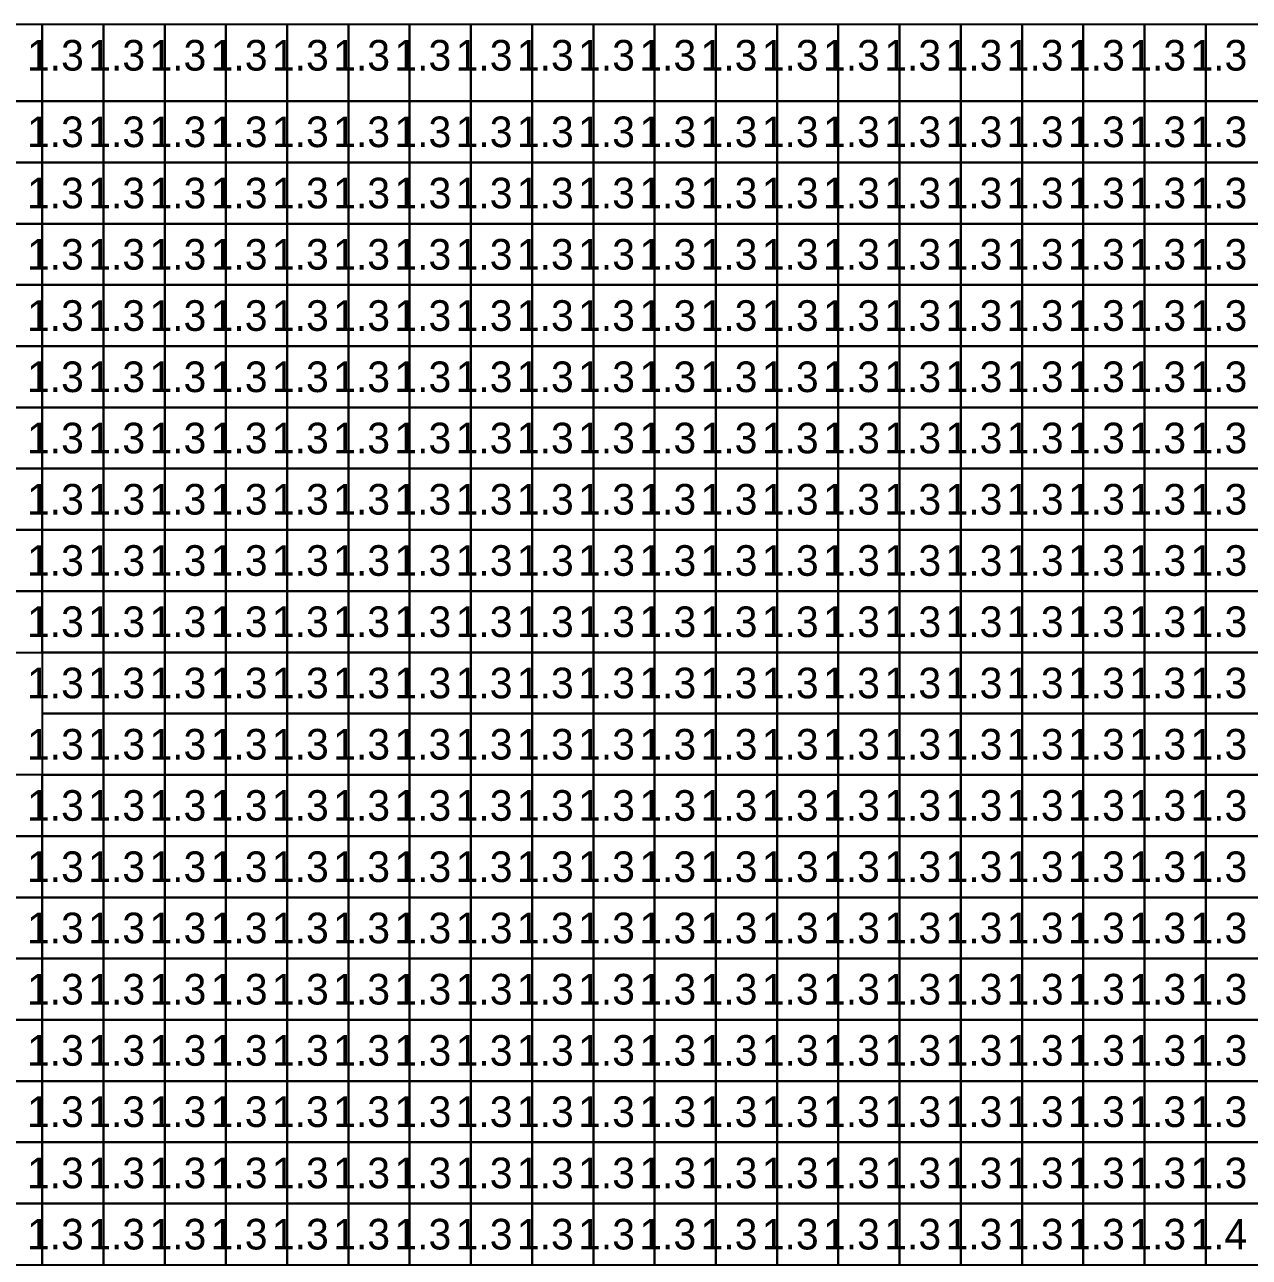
# Model space of a CAD drawing. Header units: metres. Extents: x -0.2 to 36.1, y -0.2 to 14.2.
# Drawn here: x 6.093 to 10.093, y 10.224 to 14.25 of the extents above; entities that cross this region are included whole.
import ezdxf

# ---------------------------------------------------------------- set-up
doc = ezdxf.new("R2010")
doc.units = ezdxf.units.M

msp = doc.modelspace()

# ---------------------------------------------------------------- linework, layer by layer
for points in [[(5.95, 14), (6.15, 14), (6.15, 14.25), (5.95, 14.25)], [(6.15, 14), (6.35, 14), (6.35, 14.25), (6.15, 14.25)], [(6.35, 14), (6.55, 14), (6.55, 14.25), (6.35, 14.25)], [(6.55, 14), (6.75, 14), (6.75, 14.25), (6.55, 14.25)], [(6.75, 14), (6.95, 14), (6.95, 14.25), (6.75, 14.25)], [(6.95, 14), (7.15, 14), (7.15, 14.25), (6.95, 14.25)], [(7.15, 14), (7.35, 14), (7.35, 14.25), (7.15, 14.25)], [(7.35, 14), (7.55, 14), (7.55, 14.25), (7.35, 14.25)], [(7.55, 14), (7.75, 14), (7.75, 14.25), (7.55, 14.25)], [(7.75, 14), (7.95, 14), (7.95, 14.25), (7.75, 14.25)], [(7.95, 14), (8.15, 14), (8.15, 14.25), (7.95, 14.25)], [(8.15, 14), (8.35, 14), (8.35, 14.25), (8.15, 14.25)], [(8.35, 14), (8.55, 14), (8.55, 14.25), (8.35, 14.25)], [(8.55, 14), (8.75, 14), (8.75, 14.25), (8.55, 14.25)], [(8.75, 14), (8.95, 14), (8.95, 14.25), (8.75, 14.25)], [(8.95, 14), (9.15, 14), (9.15, 14.25), (8.95, 14.25)], [(9.15, 14), (9.35, 14), (9.35, 14.25), (9.15, 14.25)], [(9.35, 14), (9.55, 14), (9.55, 14.25), (9.35, 14.25)], [(9.55, 14), (9.75, 14), (9.75, 14.25), (9.55, 14.25)], [(9.75, 14), (9.95, 14), (9.95, 14.25), (9.75, 14.25)], [(9.95, 14), (10.15, 14), (10.15, 14.25), (9.95, 14.25)], [(5.95, 13.8), (6.15, 13.8), (6.15, 14), (5.95, 14)], [(6.15, 13.8), (6.35, 13.8), (6.35, 14), (6.15, 14)], [(6.35, 13.8), (6.55, 13.8), (6.55, 14), (6.35, 14)], [(6.55, 13.8), (6.75, 13.8), (6.75, 14), (6.55, 14)], [(6.75, 13.8), (6.95, 13.8), (6.95, 14), (6.75, 14)], [(6.95, 13.8), (7.15, 13.8), (7.15, 14), (6.95, 14)], [(7.15, 13.8), (7.35, 13.8), (7.35, 14), (7.15, 14)], [(7.35, 13.8), (7.55, 13.8), (7.55, 14), (7.35, 14)], [(7.55, 13.8), (7.75, 13.8), (7.75, 14), (7.55, 14)], [(7.75, 13.8), (7.95, 13.8), (7.95, 14), (7.75, 14)], [(7.95, 13.8), (8.15, 13.8), (8.15, 14), (7.95, 14)], [(8.15, 13.8), (8.35, 13.8), (8.35, 14), (8.15, 14)], [(8.35, 13.8), (8.55, 13.8), (8.55, 14), (8.35, 14)], [(8.55, 13.8), (8.75, 13.8), (8.75, 14), (8.55, 14)], [(8.75, 13.8), (8.95, 13.8), (8.95, 14), (8.75, 14)], [(8.95, 13.8), (9.15, 13.8), (9.15, 14), (8.95, 14)], [(9.15, 13.8), (9.35, 13.8), (9.35, 14), (9.15, 14)], [(9.35, 13.8), (9.55, 13.8), (9.55, 14), (9.35, 14)], [(9.55, 13.8), (9.75, 13.8), (9.75, 14), (9.55, 14)], [(9.75, 13.8), (9.95, 13.8), (9.95, 14), (9.75, 14)], [(9.95, 13.8), (10.15, 13.8), (10.15, 14), (9.95, 14)], [(5.95, 13.6), (6.15, 13.6), (6.15, 13.8), (5.95, 13.8)], [(6.15, 13.6), (6.35, 13.6), (6.35, 13.8), (6.15, 13.8)], [(6.35, 13.6), (6.55, 13.6), (6.55, 13.8), (6.35, 13.8)], [(6.55, 13.6), (6.75, 13.6), (6.75, 13.8), (6.55, 13.8)], [(6.75, 13.6), (6.95, 13.6), (6.95, 13.8), (6.75, 13.8)], [(6.95, 13.6), (7.15, 13.6), (7.15, 13.8), (6.95, 13.8)], [(7.15, 13.6), (7.35, 13.6), (7.35, 13.8), (7.15, 13.8)], [(7.35, 13.6), (7.55, 13.6), (7.55, 13.8), (7.35, 13.8)], [(7.55, 13.6), (7.75, 13.6), (7.75, 13.8), (7.55, 13.8)], [(7.75, 13.6), (7.95, 13.6), (7.95, 13.8), (7.75, 13.8)], [(7.95, 13.6), (8.15, 13.6), (8.15, 13.8), (7.95, 13.8)], [(8.15, 13.6), (8.35, 13.6), (8.35, 13.8), (8.15, 13.8)], [(8.35, 13.6), (8.55, 13.6), (8.55, 13.8), (8.35, 13.8)], [(8.55, 13.6), (8.75, 13.6), (8.75, 13.8), (8.55, 13.8)], [(8.75, 13.6), (8.95, 13.6), (8.95, 13.8), (8.75, 13.8)], [(8.95, 13.6), (9.15, 13.6), (9.15, 13.8), (8.95, 13.8)], [(9.15, 13.6), (9.35, 13.6), (9.35, 13.8), (9.15, 13.8)], [(9.35, 13.6), (9.55, 13.6), (9.55, 13.8), (9.35, 13.8)], [(9.55, 13.6), (9.75, 13.6), (9.75, 13.8), (9.55, 13.8)], [(9.75, 13.6), (9.95, 13.6), (9.95, 13.8), (9.75, 13.8)], [(9.95, 13.6), (10.15, 13.6), (10.15, 13.8), (9.95, 13.8)], [(5.95, 13.4), (6.15, 13.4), (6.15, 13.6), (5.95, 13.6)], [(6.15, 13.4), (6.35, 13.4), (6.35, 13.6), (6.15, 13.6)], [(6.35, 13.4), (6.55, 13.4), (6.55, 13.6), (6.35, 13.6)], [(6.55, 13.4), (6.75, 13.4), (6.75, 13.6), (6.55, 13.6)], [(6.75, 13.4), (6.95, 13.4), (6.95, 13.6), (6.75, 13.6)], [(6.95, 13.4), (7.15, 13.4), (7.15, 13.6), (6.95, 13.6)], [(7.15, 13.4), (7.35, 13.4), (7.35, 13.6), (7.15, 13.6)], [(7.35, 13.4), (7.55, 13.4), (7.55, 13.6), (7.35, 13.6)], [(7.55, 13.4), (7.75, 13.4), (7.75, 13.6), (7.55, 13.6)], [(7.75, 13.4), (7.95, 13.4), (7.95, 13.6), (7.75, 13.6)], [(7.95, 13.4), (8.15, 13.4), (8.15, 13.6), (7.95, 13.6)], [(8.15, 13.4), (8.35, 13.4), (8.35, 13.6), (8.15, 13.6)], [(8.35, 13.4), (8.55, 13.4), (8.55, 13.6), (8.35, 13.6)], [(8.55, 13.4), (8.75, 13.4), (8.75, 13.6), (8.55, 13.6)], [(8.75, 13.4), (8.95, 13.4), (8.95, 13.6), (8.75, 13.6)], [(8.95, 13.4), (9.15, 13.4), (9.15, 13.6), (8.95, 13.6)], [(9.15, 13.4), (9.35, 13.4), (9.35, 13.6), (9.15, 13.6)], [(9.35, 13.4), (9.55, 13.4), (9.55, 13.6), (9.35, 13.6)], [(9.55, 13.4), (9.75, 13.4), (9.75, 13.6), (9.55, 13.6)], [(9.75, 13.4), (9.95, 13.4), (9.95, 13.6), (9.75, 13.6)], [(9.95, 13.4), (10.15, 13.4), (10.15, 13.6), (9.95, 13.6)], [(5.95, 13.2), (6.15, 13.2), (6.15, 13.4), (5.95, 13.4)], [(6.15, 13.2), (6.35, 13.2), (6.35, 13.4), (6.15, 13.4)], [(6.35, 13.2), (6.55, 13.2), (6.55, 13.4), (6.35, 13.4)], [(6.55, 13.2), (6.75, 13.2), (6.75, 13.4), (6.55, 13.4)], [(6.75, 13.2), (6.95, 13.2), (6.95, 13.4), (6.75, 13.4)], [(6.95, 13.2), (7.15, 13.2), (7.15, 13.4), (6.95, 13.4)], [(7.15, 13.2), (7.35, 13.2), (7.35, 13.4), (7.15, 13.4)], [(7.35, 13.2), (7.55, 13.2), (7.55, 13.4), (7.35, 13.4)], [(7.55, 13.2), (7.75, 13.2), (7.75, 13.4), (7.55, 13.4)], [(7.75, 13.2), (7.95, 13.2), (7.95, 13.4), (7.75, 13.4)], [(7.95, 13.2), (8.15, 13.2), (8.15, 13.4), (7.95, 13.4)], [(8.15, 13.2), (8.35, 13.2), (8.35, 13.4), (8.15, 13.4)], [(8.35, 13.2), (8.55, 13.2), (8.55, 13.4), (8.35, 13.4)], [(8.55, 13.2), (8.75, 13.2), (8.75, 13.4), (8.55, 13.4)], [(8.75, 13.2), (8.95, 13.2), (8.95, 13.4), (8.75, 13.4)], [(8.95, 13.2), (9.15, 13.2), (9.15, 13.4), (8.95, 13.4)], [(9.15, 13.2), (9.35, 13.2), (9.35, 13.4), (9.15, 13.4)], [(9.35, 13.2), (9.55, 13.2), (9.55, 13.4), (9.35, 13.4)], [(9.55, 13.2), (9.75, 13.2), (9.75, 13.4), (9.55, 13.4)], [(9.75, 13.2), (9.95, 13.2), (9.95, 13.4), (9.75, 13.4)], [(9.95, 13.2), (10.15, 13.2), (10.15, 13.4), (9.95, 13.4)], [(5.95, 13), (6.15, 13), (6.15, 13.2), (5.95, 13.2)], [(6.15, 13), (6.35, 13), (6.35, 13.2), (6.15, 13.2)], [(6.35, 13), (6.55, 13), (6.55, 13.2), (6.35, 13.2)], [(6.55, 13), (6.75, 13), (6.75, 13.2), (6.55, 13.2)], [(6.75, 13), (6.95, 13), (6.95, 13.2), (6.75, 13.2)], [(6.95, 13), (7.15, 13), (7.15, 13.2), (6.95, 13.2)], [(7.15, 13), (7.35, 13), (7.35, 13.2), (7.15, 13.2)], [(7.35, 13), (7.55, 13), (7.55, 13.2), (7.35, 13.2)], [(7.55, 13), (7.75, 13), (7.75, 13.2), (7.55, 13.2)], [(7.75, 13), (7.95, 13), (7.95, 13.2), (7.75, 13.2)], [(7.95, 13), (8.15, 13), (8.15, 13.2), (7.95, 13.2)], [(8.15, 13), (8.35, 13), (8.35, 13.2), (8.15, 13.2)], [(8.35, 13), (8.55, 13), (8.55, 13.2), (8.35, 13.2)], [(8.55, 13), (8.75, 13), (8.75, 13.2), (8.55, 13.2)], [(8.75, 13), (8.95, 13), (8.95, 13.2), (8.75, 13.2)], [(8.95, 13), (9.15, 13), (9.15, 13.2), (8.95, 13.2)], [(9.15, 13), (9.35, 13), (9.35, 13.2), (9.15, 13.2)], [(9.35, 13), (9.55, 13), (9.55, 13.2), (9.35, 13.2)], [(9.55, 13), (9.75, 13), (9.75, 13.2), (9.55, 13.2)], [(9.75, 13), (9.95, 13), (9.95, 13.2), (9.75, 13.2)], [(9.95, 13), (10.15, 13), (10.15, 13.2), (9.95, 13.2)], [(5.95, 12.8), (6.15, 12.8), (6.15, 13), (5.95, 13)], [(6.15, 12.8), (6.35, 12.8), (6.35, 13), (6.15, 13)], [(6.35, 12.8), (6.55, 12.8), (6.55, 13), (6.35, 13)], [(6.55, 12.8), (6.75, 12.8), (6.75, 13), (6.55, 13)], [(6.75, 12.8), (6.95, 12.8), (6.95, 13), (6.75, 13)], [(6.95, 12.8), (7.15, 12.8), (7.15, 13), (6.95, 13)], [(7.15, 12.8), (7.35, 12.8), (7.35, 13), (7.15, 13)], [(7.35, 12.8), (7.55, 12.8), (7.55, 13), (7.35, 13)], [(7.55, 12.8), (7.75, 12.8), (7.75, 13), (7.55, 13)], [(7.75, 12.8), (7.95, 12.8), (7.95, 13), (7.75, 13)], [(7.95, 12.8), (8.15, 12.8), (8.15, 13), (7.95, 13)], [(8.15, 12.8), (8.35, 12.8), (8.35, 13), (8.15, 13)], [(8.35, 12.8), (8.55, 12.8), (8.55, 13), (8.35, 13)], [(8.55, 12.8), (8.75, 12.8), (8.75, 13), (8.55, 13)], [(8.75, 12.8), (8.95, 12.8), (8.95, 13), (8.75, 13)], [(8.95, 12.8), (9.15, 12.8), (9.15, 13), (8.95, 13)], [(9.15, 12.8), (9.35, 12.8), (9.35, 13), (9.15, 13)], [(9.35, 12.8), (9.55, 12.8), (9.55, 13), (9.35, 13)], [(9.55, 12.8), (9.75, 12.8), (9.75, 13), (9.55, 13)], [(9.75, 12.8), (9.95, 12.8), (9.95, 13), (9.75, 13)], [(9.95, 12.8), (10.15, 12.8), (10.15, 13), (9.95, 13)], [(5.95, 12.6), (6.15, 12.6), (6.15, 12.8), (5.95, 12.8)], [(6.15, 12.6), (6.35, 12.6), (6.35, 12.8), (6.15, 12.8)], [(6.35, 12.6), (6.55, 12.6), (6.55, 12.8), (6.35, 12.8)], [(6.55, 12.6), (6.75, 12.6), (6.75, 12.8), (6.55, 12.8)], [(6.75, 12.6), (6.95, 12.6), (6.95, 12.8), (6.75, 12.8)], [(6.95, 12.6), (7.15, 12.6), (7.15, 12.8), (6.95, 12.8)], [(7.15, 12.6), (7.35, 12.6), (7.35, 12.8), (7.15, 12.8)], [(7.35, 12.6), (7.55, 12.6), (7.55, 12.8), (7.35, 12.8)], [(7.55, 12.6), (7.75, 12.6), (7.75, 12.8), (7.55, 12.8)], [(7.75, 12.6), (7.95, 12.6), (7.95, 12.8), (7.75, 12.8)], [(7.95, 12.6), (8.15, 12.6), (8.15, 12.8), (7.95, 12.8)], [(8.15, 12.6), (8.35, 12.6), (8.35, 12.8), (8.15, 12.8)], [(8.35, 12.6), (8.55, 12.6), (8.55, 12.8), (8.35, 12.8)], [(8.55, 12.6), (8.75, 12.6), (8.75, 12.8), (8.55, 12.8)], [(8.75, 12.6), (8.95, 12.6), (8.95, 12.8), (8.75, 12.8)], [(8.95, 12.6), (9.15, 12.6), (9.15, 12.8), (8.95, 12.8)], [(9.15, 12.6), (9.35, 12.6), (9.35, 12.8), (9.15, 12.8)], [(9.35, 12.6), (9.55, 12.6), (9.55, 12.8), (9.35, 12.8)], [(9.55, 12.6), (9.75, 12.6), (9.75, 12.8), (9.55, 12.8)], [(9.75, 12.6), (9.95, 12.6), (9.95, 12.8), (9.75, 12.8)], [(9.95, 12.6), (10.15, 12.6), (10.15, 12.8), (9.95, 12.8)], [(5.95, 12.4), (6.15, 12.4), (6.15, 12.6), (5.95, 12.6)], [(6.15, 12.4), (6.35, 12.4), (6.35, 12.6), (6.15, 12.6)], [(6.35, 12.4), (6.55, 12.4), (6.55, 12.6), (6.35, 12.6)], [(6.55, 12.4), (6.75, 12.4), (6.75, 12.6), (6.55, 12.6)], [(6.75, 12.4), (6.95, 12.4), (6.95, 12.6), (6.75, 12.6)], [(6.95, 12.4), (7.15, 12.4), (7.15, 12.6), (6.95, 12.6)], [(7.15, 12.4), (7.35, 12.4), (7.35, 12.6), (7.15, 12.6)], [(7.35, 12.4), (7.55, 12.4), (7.55, 12.6), (7.35, 12.6)], [(7.55, 12.4), (7.75, 12.4), (7.75, 12.6), (7.55, 12.6)], [(7.75, 12.4), (7.95, 12.4), (7.95, 12.6), (7.75, 12.6)], [(7.95, 12.4), (8.15, 12.4), (8.15, 12.6), (7.95, 12.6)], [(8.15, 12.4), (8.35, 12.4), (8.35, 12.6), (8.15, 12.6)], [(8.35, 12.4), (8.55, 12.4), (8.55, 12.6), (8.35, 12.6)], [(8.55, 12.4), (8.75, 12.4), (8.75, 12.6), (8.55, 12.6)], [(8.75, 12.4), (8.95, 12.4), (8.95, 12.6), (8.75, 12.6)], [(8.95, 12.4), (9.15, 12.4), (9.15, 12.6), (8.95, 12.6)], [(9.15, 12.4), (9.35, 12.4), (9.35, 12.6), (9.15, 12.6)], [(9.35, 12.4), (9.55, 12.4), (9.55, 12.6), (9.35, 12.6)], [(9.55, 12.4), (9.75, 12.4), (9.75, 12.6), (9.55, 12.6)], [(9.75, 12.4), (9.95, 12.4), (9.95, 12.6), (9.75, 12.6)], [(9.95, 12.4), (10.15, 12.4), (10.15, 12.6), (9.95, 12.6)], [(5.95, 12.2), (6.15, 12.2), (6.15, 12.4), (5.95, 12.4)], [(6.15, 12.2), (6.35, 12.2), (6.35, 12.4), (6.15, 12.4)], [(6.35, 12.2), (6.55, 12.2), (6.55, 12.4), (6.35, 12.4)], [(6.55, 12.2), (6.75, 12.2), (6.75, 12.4), (6.55, 12.4)], [(6.75, 12.2), (6.95, 12.2), (6.95, 12.4), (6.75, 12.4)], [(6.95, 12.2), (7.15, 12.2), (7.15, 12.4), (6.95, 12.4)], [(7.15, 12.2), (7.35, 12.2), (7.35, 12.4), (7.15, 12.4)], [(7.35, 12.2), (7.55, 12.2), (7.55, 12.4), (7.35, 12.4)], [(7.55, 12.2), (7.75, 12.2), (7.75, 12.4), (7.55, 12.4)], [(7.75, 12.2), (7.95, 12.2), (7.95, 12.4), (7.75, 12.4)], [(7.95, 12.2), (8.15, 12.2), (8.15, 12.4), (7.95, 12.4)], [(8.15, 12.2), (8.35, 12.2), (8.35, 12.4), (8.15, 12.4)], [(8.35, 12.2), (8.55, 12.2), (8.55, 12.4), (8.35, 12.4)], [(8.55, 12.2), (8.75, 12.2), (8.75, 12.4), (8.55, 12.4)], [(8.75, 12.2), (8.95, 12.2), (8.95, 12.4), (8.75, 12.4)], [(8.95, 12.2), (9.15, 12.2), (9.15, 12.4), (8.95, 12.4)], [(9.15, 12.2), (9.35, 12.2), (9.35, 12.4), (9.15, 12.4)], [(9.35, 12.2), (9.55, 12.2), (9.55, 12.4), (9.35, 12.4)], [(9.55, 12.2), (9.75, 12.2), (9.75, 12.4), (9.55, 12.4)], [(9.75, 12.2), (9.95, 12.2), (9.95, 12.4), (9.75, 12.4)], [(9.95, 12.2), (10.15, 12.2), (10.15, 12.4), (9.95, 12.4)], [(6.15, 12), (6.35, 12), (6.35, 12.2), (6.15, 12.2)], [(6.35, 12), (6.55, 12), (6.55, 12.2), (6.35, 12.2)], [(6.55, 12), (6.75, 12), (6.75, 12.2), (6.55, 12.2)], [(6.75, 12), (6.95, 12), (6.95, 12.2), (6.75, 12.2)], [(6.95, 12), (7.15, 12), (7.15, 12.2), (6.95, 12.2)], [(7.15, 12), (7.35, 12), (7.35, 12.2), (7.15, 12.2)], [(7.35, 12), (7.55, 12), (7.55, 12.2), (7.35, 12.2)], [(7.55, 12), (7.75, 12), (7.75, 12.2), (7.55, 12.2)], [(7.75, 12), (7.95, 12), (7.95, 12.2), (7.75, 12.2)], [(7.95, 12), (8.15, 12), (8.15, 12.2), (7.95, 12.2)], [(8.15, 12), (8.35, 12), (8.35, 12.2), (8.15, 12.2)], [(8.35, 12), (8.55, 12), (8.55, 12.2), (8.35, 12.2)], [(8.55, 12), (8.75, 12), (8.75, 12.2), (8.55, 12.2)], [(8.75, 12), (8.95, 12), (8.95, 12.2), (8.75, 12.2)], [(8.95, 12), (9.15, 12), (9.15, 12.2), (8.95, 12.2)], [(9.15, 12), (9.35, 12), (9.35, 12.2), (9.15, 12.2)], [(9.35, 12), (9.55, 12), (9.55, 12.2), (9.35, 12.2)], [(9.55, 12), (9.75, 12), (9.75, 12.2), (9.55, 12.2)], [(9.75, 12), (9.95, 12), (9.95, 12.2), (9.75, 12.2)], [(9.95, 12), (10.15, 12), (10.15, 12.2), (9.95, 12.2)], [(6.15, 11.8), (6.35, 11.8), (6.35, 12), (6.15, 12)], [(6.35, 11.8), (6.55, 11.8), (6.55, 12), (6.35, 12)], [(6.55, 11.8), (6.75, 11.8), (6.75, 12), (6.55, 12)], [(6.75, 11.8), (6.95, 11.8), (6.95, 12), (6.75, 12)], [(6.95, 11.8), (7.15, 11.8), (7.15, 12), (6.95, 12)], [(7.15, 11.8), (7.35, 11.8), (7.35, 12), (7.15, 12)], [(7.35, 11.8), (7.55, 11.8), (7.55, 12), (7.35, 12)], [(7.55, 11.8), (7.75, 11.8), (7.75, 12), (7.55, 12)], [(7.75, 11.8), (7.95, 11.8), (7.95, 12), (7.75, 12)], [(7.95, 11.8), (8.15, 11.8), (8.15, 12), (7.95, 12)], [(8.15, 11.8), (8.35, 11.8), (8.35, 12), (8.15, 12)], [(8.35, 11.8), (8.55, 11.8), (8.55, 12), (8.35, 12)], [(8.55, 11.8), (8.75, 11.8), (8.75, 12), (8.55, 12)], [(8.75, 11.8), (8.95, 11.8), (8.95, 12), (8.75, 12)], [(8.95, 11.8), (9.15, 11.8), (9.15, 12), (8.95, 12)], [(9.15, 11.8), (9.35, 11.8), (9.35, 12), (9.15, 12)], [(9.35, 11.8), (9.55, 11.8), (9.55, 12), (9.35, 12)], [(9.55, 11.8), (9.75, 11.8), (9.75, 12), (9.55, 12)], [(9.75, 11.8), (9.95, 11.8), (9.95, 12), (9.75, 12)], [(9.95, 11.8), (10.15, 11.8), (10.15, 12), (9.95, 12)], [(5.95, 11.6), (6.15, 11.6), (6.15, 11.8), (5.95, 11.8)], [(6.15, 11.6), (6.35, 11.6), (6.35, 11.8), (6.15, 11.8)], [(6.35, 11.6), (6.55, 11.6), (6.55, 11.8), (6.35, 11.8)], [(6.55, 11.6), (6.75, 11.6), (6.75, 11.8), (6.55, 11.8)], [(6.75, 11.6), (6.95, 11.6), (6.95, 11.8), (6.75, 11.8)], [(6.95, 11.6), (7.15, 11.6), (7.15, 11.8), (6.95, 11.8)], [(7.15, 11.6), (7.35, 11.6), (7.35, 11.8), (7.15, 11.8)], [(7.35, 11.6), (7.55, 11.6), (7.55, 11.8), (7.35, 11.8)], [(7.55, 11.6), (7.75, 11.6), (7.75, 11.8), (7.55, 11.8)], [(7.75, 11.6), (7.95, 11.6), (7.95, 11.8), (7.75, 11.8)], [(7.95, 11.6), (8.15, 11.6), (8.15, 11.8), (7.95, 11.8)], [(8.15, 11.6), (8.35, 11.6), (8.35, 11.8), (8.15, 11.8)], [(8.35, 11.6), (8.55, 11.6), (8.55, 11.8), (8.35, 11.8)], [(8.55, 11.6), (8.75, 11.6), (8.75, 11.8), (8.55, 11.8)], [(8.75, 11.6), (8.95, 11.6), (8.95, 11.8), (8.75, 11.8)], [(8.95, 11.6), (9.15, 11.6), (9.15, 11.8), (8.95, 11.8)], [(9.15, 11.6), (9.35, 11.6), (9.35, 11.8), (9.15, 11.8)], [(9.35, 11.6), (9.55, 11.6), (9.55, 11.8), (9.35, 11.8)], [(9.55, 11.6), (9.75, 11.6), (9.75, 11.8), (9.55, 11.8)], [(9.75, 11.6), (9.95, 11.6), (9.95, 11.8), (9.75, 11.8)], [(9.95, 11.6), (10.15, 11.6), (10.15, 11.8), (9.95, 11.8)], [(5.95, 11.4), (6.15, 11.4), (6.15, 11.6), (5.95, 11.6)], [(6.15, 11.4), (6.35, 11.4), (6.35, 11.6), (6.15, 11.6)], [(6.35, 11.4), (6.55, 11.4), (6.55, 11.6), (6.35, 11.6)], [(6.55, 11.4), (6.75, 11.4), (6.75, 11.6), (6.55, 11.6)], [(6.75, 11.4), (6.95, 11.4), (6.95, 11.6), (6.75, 11.6)], [(6.95, 11.4), (7.15, 11.4), (7.15, 11.6), (6.95, 11.6)], [(7.15, 11.4), (7.35, 11.4), (7.35, 11.6), (7.15, 11.6)], [(7.35, 11.4), (7.55, 11.4), (7.55, 11.6), (7.35, 11.6)], [(7.55, 11.4), (7.75, 11.4), (7.75, 11.6), (7.55, 11.6)], [(7.75, 11.4), (7.95, 11.4), (7.95, 11.6), (7.75, 11.6)], [(7.95, 11.4), (8.15, 11.4), (8.15, 11.6), (7.95, 11.6)], [(8.15, 11.4), (8.35, 11.4), (8.35, 11.6), (8.15, 11.6)], [(8.35, 11.4), (8.55, 11.4), (8.55, 11.6), (8.35, 11.6)], [(8.55, 11.4), (8.75, 11.4), (8.75, 11.6), (8.55, 11.6)], [(8.75, 11.4), (8.95, 11.4), (8.95, 11.6), (8.75, 11.6)], [(8.95, 11.4), (9.15, 11.4), (9.15, 11.6), (8.95, 11.6)], [(9.15, 11.4), (9.35, 11.4), (9.35, 11.6), (9.15, 11.6)], [(9.35, 11.4), (9.55, 11.4), (9.55, 11.6), (9.35, 11.6)], [(9.55, 11.4), (9.75, 11.4), (9.75, 11.6), (9.55, 11.6)], [(9.75, 11.4), (9.95, 11.4), (9.95, 11.6), (9.75, 11.6)], [(9.95, 11.4), (10.15, 11.4), (10.15, 11.6), (9.95, 11.6)], [(5.95, 11.2), (6.15, 11.2), (6.15, 11.4), (5.95, 11.4)], [(6.15, 11.2), (6.35, 11.2), (6.35, 11.4), (6.15, 11.4)], [(6.35, 11.2), (6.55, 11.2), (6.55, 11.4), (6.35, 11.4)], [(6.55, 11.2), (6.75, 11.2), (6.75, 11.4), (6.55, 11.4)], [(6.75, 11.2), (6.95, 11.2), (6.95, 11.4), (6.75, 11.4)], [(6.95, 11.2), (7.15, 11.2), (7.15, 11.4), (6.95, 11.4)], [(7.15, 11.2), (7.35, 11.2), (7.35, 11.4), (7.15, 11.4)], [(7.35, 11.2), (7.55, 11.2), (7.55, 11.4), (7.35, 11.4)], [(7.55, 11.2), (7.75, 11.2), (7.75, 11.4), (7.55, 11.4)], [(7.75, 11.2), (7.95, 11.2), (7.95, 11.4), (7.75, 11.4)], [(7.95, 11.2), (8.15, 11.2), (8.15, 11.4), (7.95, 11.4)], [(8.15, 11.2), (8.35, 11.2), (8.35, 11.4), (8.15, 11.4)], [(8.35, 11.2), (8.55, 11.2), (8.55, 11.4), (8.35, 11.4)], [(8.55, 11.2), (8.75, 11.2), (8.75, 11.4), (8.55, 11.4)], [(8.75, 11.2), (8.95, 11.2), (8.95, 11.4), (8.75, 11.4)], [(8.95, 11.2), (9.15, 11.2), (9.15, 11.4), (8.95, 11.4)], [(9.15, 11.2), (9.35, 11.2), (9.35, 11.4), (9.15, 11.4)], [(9.35, 11.2), (9.55, 11.2), (9.55, 11.4), (9.35, 11.4)], [(9.55, 11.2), (9.75, 11.2), (9.75, 11.4), (9.55, 11.4)], [(9.75, 11.2), (9.95, 11.2), (9.95, 11.4), (9.75, 11.4)], [(9.95, 11.2), (10.15, 11.2), (10.15, 11.4), (9.95, 11.4)], [(5.95, 11), (6.15, 11), (6.15, 11.2), (5.95, 11.2)], [(6.15, 11), (6.35, 11), (6.35, 11.2), (6.15, 11.2)], [(6.35, 11), (6.55, 11), (6.55, 11.2), (6.35, 11.2)], [(6.55, 11), (6.75, 11), (6.75, 11.2), (6.55, 11.2)], [(6.75, 11), (6.95, 11), (6.95, 11.2), (6.75, 11.2)], [(6.95, 11), (7.15, 11), (7.15, 11.2), (6.95, 11.2)], [(7.15, 11), (7.35, 11), (7.35, 11.2), (7.15, 11.2)], [(7.35, 11), (7.55, 11), (7.55, 11.2), (7.35, 11.2)], [(7.55, 11), (7.75, 11), (7.75, 11.2), (7.55, 11.2)], [(7.75, 11), (7.95, 11), (7.95, 11.2), (7.75, 11.2)], [(7.95, 11), (8.15, 11), (8.15, 11.2), (7.95, 11.2)], [(8.15, 11), (8.35, 11), (8.35, 11.2), (8.15, 11.2)], [(8.35, 11), (8.55, 11), (8.55, 11.2), (8.35, 11.2)], [(8.55, 11), (8.75, 11), (8.75, 11.2), (8.55, 11.2)], [(8.75, 11), (8.95, 11), (8.95, 11.2), (8.75, 11.2)], [(8.95, 11), (9.15, 11), (9.15, 11.2), (8.95, 11.2)], [(9.15, 11), (9.35, 11), (9.35, 11.2), (9.15, 11.2)], [(9.35, 11), (9.55, 11), (9.55, 11.2), (9.35, 11.2)], [(9.55, 11), (9.75, 11), (9.75, 11.2), (9.55, 11.2)], [(9.75, 11), (9.95, 11), (9.95, 11.2), (9.75, 11.2)], [(9.95, 11), (10.15, 11), (10.15, 11.2), (9.95, 11.2)], [(5.95, 10.8), (6.15, 10.8), (6.15, 11), (5.95, 11)], [(6.15, 10.8), (6.35, 10.8), (6.35, 11), (6.15, 11)], [(6.35, 10.8), (6.55, 10.8), (6.55, 11), (6.35, 11)], [(6.55, 10.8), (6.75, 10.8), (6.75, 11), (6.55, 11)], [(6.75, 10.8), (6.95, 10.8), (6.95, 11), (6.75, 11)], [(6.95, 10.8), (7.15, 10.8), (7.15, 11), (6.95, 11)], [(7.15, 10.8), (7.35, 10.8), (7.35, 11), (7.15, 11)], [(7.35, 10.8), (7.55, 10.8), (7.55, 11), (7.35, 11)], [(7.55, 10.8), (7.75, 10.8), (7.75, 11), (7.55, 11)], [(7.75, 10.8), (7.95, 10.8), (7.95, 11), (7.75, 11)], [(7.95, 10.8), (8.15, 10.8), (8.15, 11), (7.95, 11)], [(8.15, 10.8), (8.35, 10.8), (8.35, 11), (8.15, 11)], [(8.35, 10.8), (8.55, 10.8), (8.55, 11), (8.35, 11)], [(8.55, 10.8), (8.75, 10.8), (8.75, 11), (8.55, 11)], [(8.75, 10.8), (8.95, 10.8), (8.95, 11), (8.75, 11)], [(8.95, 10.8), (9.15, 10.8), (9.15, 11), (8.95, 11)], [(9.15, 10.8), (9.35, 10.8), (9.35, 11), (9.15, 11)], [(9.35, 10.8), (9.55, 10.8), (9.55, 11), (9.35, 11)], [(9.55, 10.8), (9.75, 10.8), (9.75, 11), (9.55, 11)], [(9.75, 10.8), (9.95, 10.8), (9.95, 11), (9.75, 11)], [(9.95, 10.8), (10.15, 10.8), (10.15, 11), (9.95, 11)], [(5.95, 10.6), (6.15, 10.6), (6.15, 10.8), (5.95, 10.8)], [(6.15, 10.6), (6.35, 10.6), (6.35, 10.8), (6.15, 10.8)], [(6.35, 10.6), (6.55, 10.6), (6.55, 10.8), (6.35, 10.8)], [(6.55, 10.6), (6.75, 10.6), (6.75, 10.8), (6.55, 10.8)], [(6.75, 10.6), (6.95, 10.6), (6.95, 10.8), (6.75, 10.8)], [(6.95, 10.6), (7.15, 10.6), (7.15, 10.8), (6.95, 10.8)], [(7.15, 10.6), (7.35, 10.6), (7.35, 10.8), (7.15, 10.8)], [(7.35, 10.6), (7.55, 10.6), (7.55, 10.8), (7.35, 10.8)], [(7.55, 10.6), (7.75, 10.6), (7.75, 10.8), (7.55, 10.8)], [(7.75, 10.6), (7.95, 10.6), (7.95, 10.8), (7.75, 10.8)], [(7.95, 10.6), (8.15, 10.6), (8.15, 10.8), (7.95, 10.8)], [(8.15, 10.6), (8.35, 10.6), (8.35, 10.8), (8.15, 10.8)], [(8.35, 10.6), (8.55, 10.6), (8.55, 10.8), (8.35, 10.8)], [(8.55, 10.6), (8.75, 10.6), (8.75, 10.8), (8.55, 10.8)], [(8.75, 10.6), (8.95, 10.6), (8.95, 10.8), (8.75, 10.8)], [(8.95, 10.6), (9.15, 10.6), (9.15, 10.8), (8.95, 10.8)], [(9.15, 10.6), (9.35, 10.6), (9.35, 10.8), (9.15, 10.8)], [(9.35, 10.6), (9.55, 10.6), (9.55, 10.8), (9.35, 10.8)], [(9.55, 10.6), (9.75, 10.6), (9.75, 10.8), (9.55, 10.8)], [(9.75, 10.6), (9.95, 10.6), (9.95, 10.8), (9.75, 10.8)], [(9.95, 10.6), (10.15, 10.6), (10.15, 10.8), (9.95, 10.8)], [(5.95, 10.4), (6.15, 10.4), (6.15, 10.6), (5.95, 10.6)], [(6.15, 10.4), (6.35, 10.4), (6.35, 10.6), (6.15, 10.6)], [(6.35, 10.4), (6.55, 10.4), (6.55, 10.6), (6.35, 10.6)], [(6.55, 10.4), (6.75, 10.4), (6.75, 10.6), (6.55, 10.6)], [(6.75, 10.4), (6.95, 10.4), (6.95, 10.6), (6.75, 10.6)], [(6.95, 10.4), (7.15, 10.4), (7.15, 10.6), (6.95, 10.6)], [(7.15, 10.4), (7.35, 10.4), (7.35, 10.6), (7.15, 10.6)], [(7.35, 10.4), (7.55, 10.4), (7.55, 10.6), (7.35, 10.6)], [(7.55, 10.4), (7.75, 10.4), (7.75, 10.6), (7.55, 10.6)], [(7.75, 10.4), (7.95, 10.4), (7.95, 10.6), (7.75, 10.6)], [(7.95, 10.4), (8.15, 10.4), (8.15, 10.6), (7.95, 10.6)], [(8.15, 10.4), (8.35, 10.4), (8.35, 10.6), (8.15, 10.6)], [(8.35, 10.4), (8.55, 10.4), (8.55, 10.6), (8.35, 10.6)], [(8.55, 10.4), (8.75, 10.4), (8.75, 10.6), (8.55, 10.6)], [(8.75, 10.4), (8.95, 10.4), (8.95, 10.6), (8.75, 10.6)], [(8.95, 10.4), (9.15, 10.4), (9.15, 10.6), (8.95, 10.6)], [(9.15, 10.4), (9.35, 10.4), (9.35, 10.6), (9.15, 10.6)], [(9.35, 10.4), (9.55, 10.4), (9.55, 10.6), (9.35, 10.6)], [(9.55, 10.4), (9.75, 10.4), (9.75, 10.6), (9.55, 10.6)], [(9.75, 10.4), (9.95, 10.4), (9.95, 10.6), (9.75, 10.6)], [(9.95, 10.4), (10.15, 10.4), (10.15, 10.6), (9.95, 10.6)], [(5.95, 10.2), (6.15, 10.2), (6.15, 10.4), (5.95, 10.4)], [(6.15, 10.2), (6.35, 10.2), (6.35, 10.4), (6.15, 10.4)], [(6.35, 10.2), (6.55, 10.2), (6.55, 10.4), (6.35, 10.4)], [(6.55, 10.2), (6.75, 10.2), (6.75, 10.4), (6.55, 10.4)], [(6.75, 10.2), (6.95, 10.2), (6.95, 10.4), (6.75, 10.4)], [(6.95, 10.2), (7.15, 10.2), (7.15, 10.4), (6.95, 10.4)], [(7.15, 10.2), (7.35, 10.2), (7.35, 10.4), (7.15, 10.4)], [(7.35, 10.2), (7.55, 10.2), (7.55, 10.4), (7.35, 10.4)], [(7.55, 10.2), (7.75, 10.2), (7.75, 10.4), (7.55, 10.4)], [(7.75, 10.2), (7.95, 10.2), (7.95, 10.4), (7.75, 10.4)], [(7.95, 10.2), (8.15, 10.2), (8.15, 10.4), (7.95, 10.4)], [(8.15, 10.2), (8.35, 10.2), (8.35, 10.4), (8.15, 10.4)], [(8.35, 10.2), (8.55, 10.2), (8.55, 10.4), (8.35, 10.4)], [(8.55, 10.2), (8.75, 10.2), (8.75, 10.4), (8.55, 10.4)], [(8.75, 10.2), (8.95, 10.2), (8.95, 10.4), (8.75, 10.4)], [(8.95, 10.2), (9.15, 10.2), (9.15, 10.4), (8.95, 10.4)], [(9.15, 10.2), (9.35, 10.2), (9.35, 10.4), (9.15, 10.4)], [(9.35, 10.2), (9.55, 10.2), (9.55, 10.4), (9.35, 10.4)], [(9.55, 10.2), (9.75, 10.2), (9.75, 10.4), (9.55, 10.4)], [(9.75, 10.2), (9.95, 10.2), (9.95, 10.4), (9.75, 10.4)], [(9.95, 10.2), (10.15, 10.2), (10.15, 10.4), (9.95, 10.4)]]:
    msp.add_3dface(points)

# ---------------------------------------------------------------- texts
at = {"layer": 'TEXT_LAYER'}
for s, p in [('1.3', (6.1, 14.1)), ('1.3', (6.3, 14.1)), ('1.3', (6.5, 14.1)), ('1.3', (6.7, 14.1)), ('1.3', (6.9, 14.1)), ('1.3', (7.1, 14.1)), ('1.3', (7.3, 14.1)), ('1.3', (7.5, 14.1)), ('1.3', (7.7, 14.1)), ('1.3', (7.9, 14.1)), ('1.3', (8.1, 14.1)), ('1.3', (8.3, 14.1)), ('1.3', (8.5, 14.1)), ('1.3', (8.7, 14.1)), ('1.3', (8.9, 14.1)), ('1.3', (9.1, 14.1)), ('1.3', (9.3, 14.1)), ('1.3', (9.5, 14.1)), ('1.3', (9.7, 14.1)), ('1.3', (9.9, 14.1)), ('1.3', (6.1, 13.85)), ('1.3', (6.3, 13.85)), ('1.3', (6.5, 13.85)), ('1.3', (6.7, 13.85)), ('1.3', (6.9, 13.85)), ('1.3', (7.1, 13.85)), ('1.3', (7.3, 13.85)), ('1.3', (7.5, 13.85)), ('1.3', (7.7, 13.85)), ('1.3', (7.9, 13.85)), ('1.3', (8.1, 13.85)), ('1.3', (8.3, 13.85)), ('1.3', (8.5, 13.85)), ('1.3', (8.7, 13.85)), ('1.3', (8.9, 13.85)), ('1.3', (9.1, 13.85)), ('1.3', (9.3, 13.85)), ('1.3', (9.5, 13.85)), ('1.3', (9.7, 13.85)), ('1.3', (9.9, 13.85)), ('1.3', (6.1, 13.65)), ('1.3', (6.3, 13.65)), ('1.3', (6.5, 13.65)), ('1.3', (6.7, 13.65)), ('1.3', (6.9, 13.65)), ('1.3', (7.1, 13.65)), ('1.3', (7.3, 13.65)), ('1.3', (7.5, 13.65)), ('1.3', (7.7, 13.65)), ('1.3', (7.9, 13.65)), ('1.3', (8.1, 13.65)), ('1.3', (8.3, 13.65)), ('1.3', (8.5, 13.65)), ('1.3', (8.7, 13.65)), ('1.3', (8.9, 13.65)), ('1.3', (9.1, 13.65)), ('1.3', (9.3, 13.65)), ('1.3', (9.5, 13.65)), ('1.3', (9.7, 13.65)), ('1.3', (9.9, 13.65)), ('1.3', (6.1, 13.45)), ('1.3', (6.3, 13.45)), ('1.3', (6.5, 13.45)), ('1.3', (6.7, 13.45)), ('1.3', (6.9, 13.45)), ('1.3', (7.1, 13.45)), ('1.3', (7.3, 13.45)), ('1.3', (7.5, 13.45)), ('1.3', (7.7, 13.45)), ('1.3', (7.9, 13.45)), ('1.3', (8.1, 13.45)), ('1.3', (8.3, 13.45)), ('1.3', (8.5, 13.45)), ('1.3', (8.7, 13.45)), ('1.3', (8.9, 13.45)), ('1.3', (9.1, 13.45)), ('1.3', (9.3, 13.45)), ('1.3', (9.5, 13.45)), ('1.3', (9.7, 13.45)), ('1.3', (9.9, 13.45)), ('1.3', (6.1, 13.25)), ('1.3', (6.3, 13.25)), ('1.3', (6.5, 13.25)), ('1.3', (6.7, 13.25)), ('1.3', (6.9, 13.25)), ('1.3', (7.1, 13.25)), ('1.3', (7.3, 13.25)), ('1.3', (7.5, 13.25)), ('1.3', (7.7, 13.25)), ('1.3', (7.9, 13.25)), ('1.3', (8.1, 13.25)), ('1.3', (8.3, 13.25)), ('1.3', (8.5, 13.25)), ('1.3', (8.7, 13.25)), ('1.3', (8.9, 13.25)), ('1.3', (9.1, 13.25)), ('1.3', (9.3, 13.25)), ('1.3', (9.5, 13.25)), ('1.3', (9.7, 13.25)), ('1.3', (9.9, 13.25)), ('1.3', (6.1, 13.05)), ('1.3', (6.3, 13.05)), ('1.3', (6.5, 13.05)), ('1.3', (6.7, 13.05)), ('1.3', (6.9, 13.05)), ('1.3', (7.1, 13.05)), ('1.3', (7.3, 13.05)), ('1.3', (7.5, 13.05)), ('1.3', (7.7, 13.05)), ('1.3', (7.9, 13.05)), ('1.3', (8.1, 13.05)), ('1.3', (8.3, 13.05)), ('1.3', (8.5, 13.05)), ('1.3', (8.7, 13.05)), ('1.3', (8.9, 13.05)), ('1.3', (9.1, 13.05)), ('1.3', (9.3, 13.05)), ('1.3', (9.5, 13.05)), ('1.3', (9.7, 13.05)), ('1.3', (9.9, 13.05)), ('1.3', (6.1, 12.85)), ('1.3', (6.3, 12.85)), ('1.3', (6.5, 12.85)), ('1.3', (6.7, 12.85)), ('1.3', (6.9, 12.85)), ('1.3', (7.1, 12.85)), ('1.3', (7.3, 12.85)), ('1.3', (7.5, 12.85)), ('1.3', (7.7, 12.85)), ('1.3', (7.9, 12.85)), ('1.3', (8.1, 12.85)), ('1.3', (8.3, 12.85)), ('1.3', (8.5, 12.85)), ('1.3', (8.7, 12.85)), ('1.3', (8.9, 12.85)), ('1.3', (9.1, 12.85)), ('1.3', (9.3, 12.85)), ('1.3', (9.5, 12.85)), ('1.3', (9.7, 12.85)), ('1.3', (9.9, 12.85)), ('1.3', (6.1, 12.65)), ('1.3', (6.3, 12.65)), ('1.3', (6.5, 12.65)), ('1.3', (6.7, 12.65)), ('1.3', (6.9, 12.65)), ('1.3', (7.1, 12.65)), ('1.3', (7.3, 12.65)), ('1.3', (7.5, 12.65)), ('1.3', (7.7, 12.65)), ('1.3', (7.9, 12.65)), ('1.3', (8.1, 12.65)), ('1.3', (8.3, 12.65)), ('1.3', (8.5, 12.65)), ('1.3', (8.7, 12.65)), ('1.3', (8.9, 12.65)), ('1.3', (9.1, 12.65)), ('1.3', (9.3, 12.65)), ('1.3', (9.5, 12.65)), ('1.3', (9.7, 12.65)), ('1.3', (9.9, 12.65)), ('1.3', (6.1, 12.45)), ('1.3', (6.3, 12.45)), ('1.3', (6.5, 12.45)), ('1.3', (6.7, 12.45)), ('1.3', (6.9, 12.45)), ('1.3', (7.1, 12.45)), ('1.3', (7.3, 12.45)), ('1.3', (7.5, 12.45)), ('1.3', (7.7, 12.45)), ('1.3', (7.9, 12.45)), ('1.3', (8.1, 12.45)), ('1.3', (8.3, 12.45)), ('1.3', (8.5, 12.45)), ('1.3', (8.7, 12.45)), ('1.3', (8.9, 12.45)), ('1.3', (9.1, 12.45)), ('1.3', (9.3, 12.45)), ('1.3', (9.5, 12.45)), ('1.3', (9.7, 12.45)), ('1.3', (9.9, 12.45)), ('1.3', (6.1, 12.25)), ('1.3', (6.3, 12.25)), ('1.3', (6.5, 12.25)), ('1.3', (6.7, 12.25)), ('1.3', (6.9, 12.25)), ('1.3', (7.1, 12.25)), ('1.3', (7.3, 12.25)), ('1.3', (7.5, 12.25)), ('1.3', (7.7, 12.25)), ('1.3', (7.9, 12.25)), ('1.3', (8.1, 12.25)), ('1.3', (8.3, 12.25)), ('1.3', (8.5, 12.25)), ('1.3', (8.7, 12.25)), ('1.3', (8.9, 12.25)), ('1.3', (9.1, 12.25)), ('1.3', (9.3, 12.25)), ('1.3', (9.5, 12.25)), ('1.3', (9.7, 12.25)), ('1.3', (9.9, 12.25)), ('1.3', (6.1, 12.05)), ('1.3', (6.3, 12.05)), ('1.3', (6.5, 12.05)), ('1.3', (6.7, 12.05)), ('1.3', (6.9, 12.05)), ('1.3', (7.1, 12.05)), ('1.3', (7.3, 12.05)), ('1.3', (7.5, 12.05)), ('1.3', (7.7, 12.05)), ('1.3', (7.9, 12.05)), ('1.3', (8.1, 12.05)), ('1.3', (8.3, 12.05)), ('1.3', (8.5, 12.05)), ('1.3', (8.7, 12.05)), ('1.3', (8.9, 12.05)), ('1.3', (9.1, 12.05)), ('1.3', (9.3, 12.05)), ('1.3', (9.5, 12.05)), ('1.3', (9.7, 12.05)), ('1.3', (9.9, 12.05)), ('1.3', (6.1, 11.85)), ('1.3', (6.3, 11.85)), ('1.3', (6.5, 11.85)), ('1.3', (6.7, 11.85)), ('1.3', (6.9, 11.85)), ('1.3', (7.1, 11.85)), ('1.3', (7.3, 11.85)), ('1.3', (7.5, 11.85)), ('1.3', (7.7, 11.85)), ('1.3', (7.9, 11.85)), ('1.3', (8.1, 11.85)), ('1.3', (8.3, 11.85)), ('1.3', (8.5, 11.85)), ('1.3', (8.7, 11.85)), ('1.3', (8.9, 11.85)), ('1.3', (9.1, 11.85)), ('1.3', (9.3, 11.85)), ('1.3', (9.5, 11.85)), ('1.3', (9.7, 11.85)), ('1.3', (9.9, 11.85)), ('1.3', (6.1, 11.65)), ('1.3', (6.3, 11.65)), ('1.3', (6.5, 11.65)), ('1.3', (6.7, 11.65)), ('1.3', (6.9, 11.65)), ('1.3', (7.1, 11.65)), ('1.3', (7.3, 11.65)), ('1.3', (7.5, 11.65)), ('1.3', (7.7, 11.65)), ('1.3', (7.9, 11.65)), ('1.3', (8.1, 11.65)), ('1.3', (8.3, 11.65)), ('1.3', (8.5, 11.65)), ('1.3', (8.7, 11.65)), ('1.3', (8.9, 11.65)), ('1.3', (9.1, 11.65)), ('1.3', (9.3, 11.65)), ('1.3', (9.5, 11.65)), ('1.3', (9.7, 11.65)), ('1.3', (9.9, 11.65)), ('1.3', (6.1, 11.45)), ('1.3', (6.3, 11.45)), ('1.3', (6.5, 11.45)), ('1.3', (6.7, 11.45)), ('1.3', (6.9, 11.45)), ('1.3', (7.1, 11.45)), ('1.3', (7.3, 11.45)), ('1.3', (7.5, 11.45)), ('1.3', (7.7, 11.45)), ('1.3', (7.9, 11.45)), ('1.3', (8.1, 11.45)), ('1.3', (8.3, 11.45)), ('1.3', (8.5, 11.45)), ('1.3', (8.7, 11.45)), ('1.3', (8.9, 11.45)), ('1.3', (9.1, 11.45)), ('1.3', (9.3, 11.45)), ('1.3', (9.5, 11.45)), ('1.3', (9.7, 11.45)), ('1.3', (9.9, 11.45)), ('1.3', (6.1, 11.25)), ('1.3', (6.3, 11.25)), ('1.3', (6.5, 11.25)), ('1.3', (6.7, 11.25)), ('1.3', (6.9, 11.25)), ('1.3', (7.1, 11.25)), ('1.3', (7.3, 11.25)), ('1.3', (7.5, 11.25)), ('1.3', (7.7, 11.25)), ('1.3', (7.9, 11.25)), ('1.3', (8.1, 11.25)), ('1.3', (8.3, 11.25)), ('1.3', (8.5, 11.25)), ('1.3', (8.7, 11.25)), ('1.3', (8.9, 11.25)), ('1.3', (9.1, 11.25)), ('1.3', (9.3, 11.25)), ('1.3', (9.5, 11.25)), ('1.3', (9.7, 11.25)), ('1.3', (9.9, 11.25)), ('1.3', (6.1, 11.05)), ('1.3', (6.3, 11.05)), ('1.3', (6.5, 11.05)), ('1.3', (6.7, 11.05)), ('1.3', (6.9, 11.05)), ('1.3', (7.1, 11.05)), ('1.3', (7.3, 11.05)), ('1.3', (7.5, 11.05)), ('1.3', (7.7, 11.05)), ('1.3', (7.9, 11.05)), ('1.3', (8.1, 11.05)), ('1.3', (8.3, 11.05)), ('1.3', (8.5, 11.05)), ('1.3', (8.7, 11.05)), ('1.3', (8.9, 11.05)), ('1.3', (9.1, 11.05)), ('1.3', (9.3, 11.05)), ('1.3', (9.5, 11.05)), ('1.3', (9.7, 11.05)), ('1.3', (9.9, 11.05)), ('1.3', (6.1, 10.85)), ('1.3', (6.3, 10.85)), ('1.3', (6.5, 10.85)), ('1.3', (6.7, 10.85)), ('1.3', (6.9, 10.85)), ('1.3', (7.1, 10.85)), ('1.3', (7.3, 10.85)), ('1.3', (7.5, 10.85)), ('1.3', (7.7, 10.85)), ('1.3', (7.9, 10.85)), ('1.3', (8.1, 10.85)), ('1.3', (8.3, 10.85)), ('1.3', (8.5, 10.85)), ('1.3', (8.7, 10.85)), ('1.3', (8.9, 10.85)), ('1.3', (9.1, 10.85)), ('1.3', (9.3, 10.85)), ('1.3', (9.5, 10.85)), ('1.3', (9.7, 10.85)), ('1.3', (9.9, 10.85)), ('1.3', (6.1, 10.65)), ('1.3', (6.3, 10.65)), ('1.3', (6.5, 10.65)), ('1.3', (6.7, 10.65)), ('1.3', (6.9, 10.65)), ('1.3', (7.1, 10.65)), ('1.3', (7.3, 10.65)), ('1.3', (7.5, 10.65)), ('1.3', (7.7, 10.65)), ('1.3', (7.9, 10.65)), ('1.3', (8.1, 10.65)), ('1.3', (8.3, 10.65)), ('1.3', (8.5, 10.65)), ('1.3', (8.7, 10.65)), ('1.3', (8.9, 10.65)), ('1.3', (9.1, 10.65)), ('1.3', (9.3, 10.65)), ('1.3', (9.5, 10.65)), ('1.3', (9.7, 10.65)), ('1.3', (9.9, 10.65)), ('1.3', (6.1, 10.45)), ('1.3', (6.3, 10.45)), ('1.3', (6.5, 10.45)), ('1.3', (6.7, 10.45)), ('1.3', (6.9, 10.45)), ('1.3', (7.1, 10.45)), ('1.3', (7.3, 10.45)), ('1.3', (7.5, 10.45)), ('1.3', (7.7, 10.45)), ('1.3', (7.9, 10.45)), ('1.3', (8.1, 10.45)), ('1.3', (8.3, 10.45)), ('1.3', (8.5, 10.45)), ('1.3', (8.7, 10.45)), ('1.3', (8.9, 10.45)), ('1.3', (9.1, 10.45)), ('1.3', (9.3, 10.45)), ('1.3', (9.5, 10.45)), ('1.3', (9.7, 10.45)), ('1.3', (9.9, 10.45)), ('1.3', (6.1, 10.25)), ('1.3', (6.3, 10.25)), ('1.3', (6.5, 10.25)), ('1.3', (6.7, 10.25)), ('1.3', (6.9, 10.25)), ('1.3', (7.1, 10.25)), ('1.3', (7.3, 10.25)), ('1.3', (7.5, 10.25)), ('1.3', (7.7, 10.25)), ('1.3', (7.9, 10.25)), ('1.3', (8.1, 10.25)), ('1.3', (8.3, 10.25)), ('1.3', (8.5, 10.25)), ('1.3', (8.7, 10.25)), ('1.3', (8.9, 10.25)), ('1.3', (9.1, 10.25)), ('1.3', (9.3, 10.25)), ('1.3', (9.5, 10.25)), ('1.3', (9.7, 10.25)), ('1.4', (9.9, 10.25))]:
    msp.add_text(s, height=0.1, dxfattribs=at).set_placement(p)

doc.saveas('drawing.dxf')
